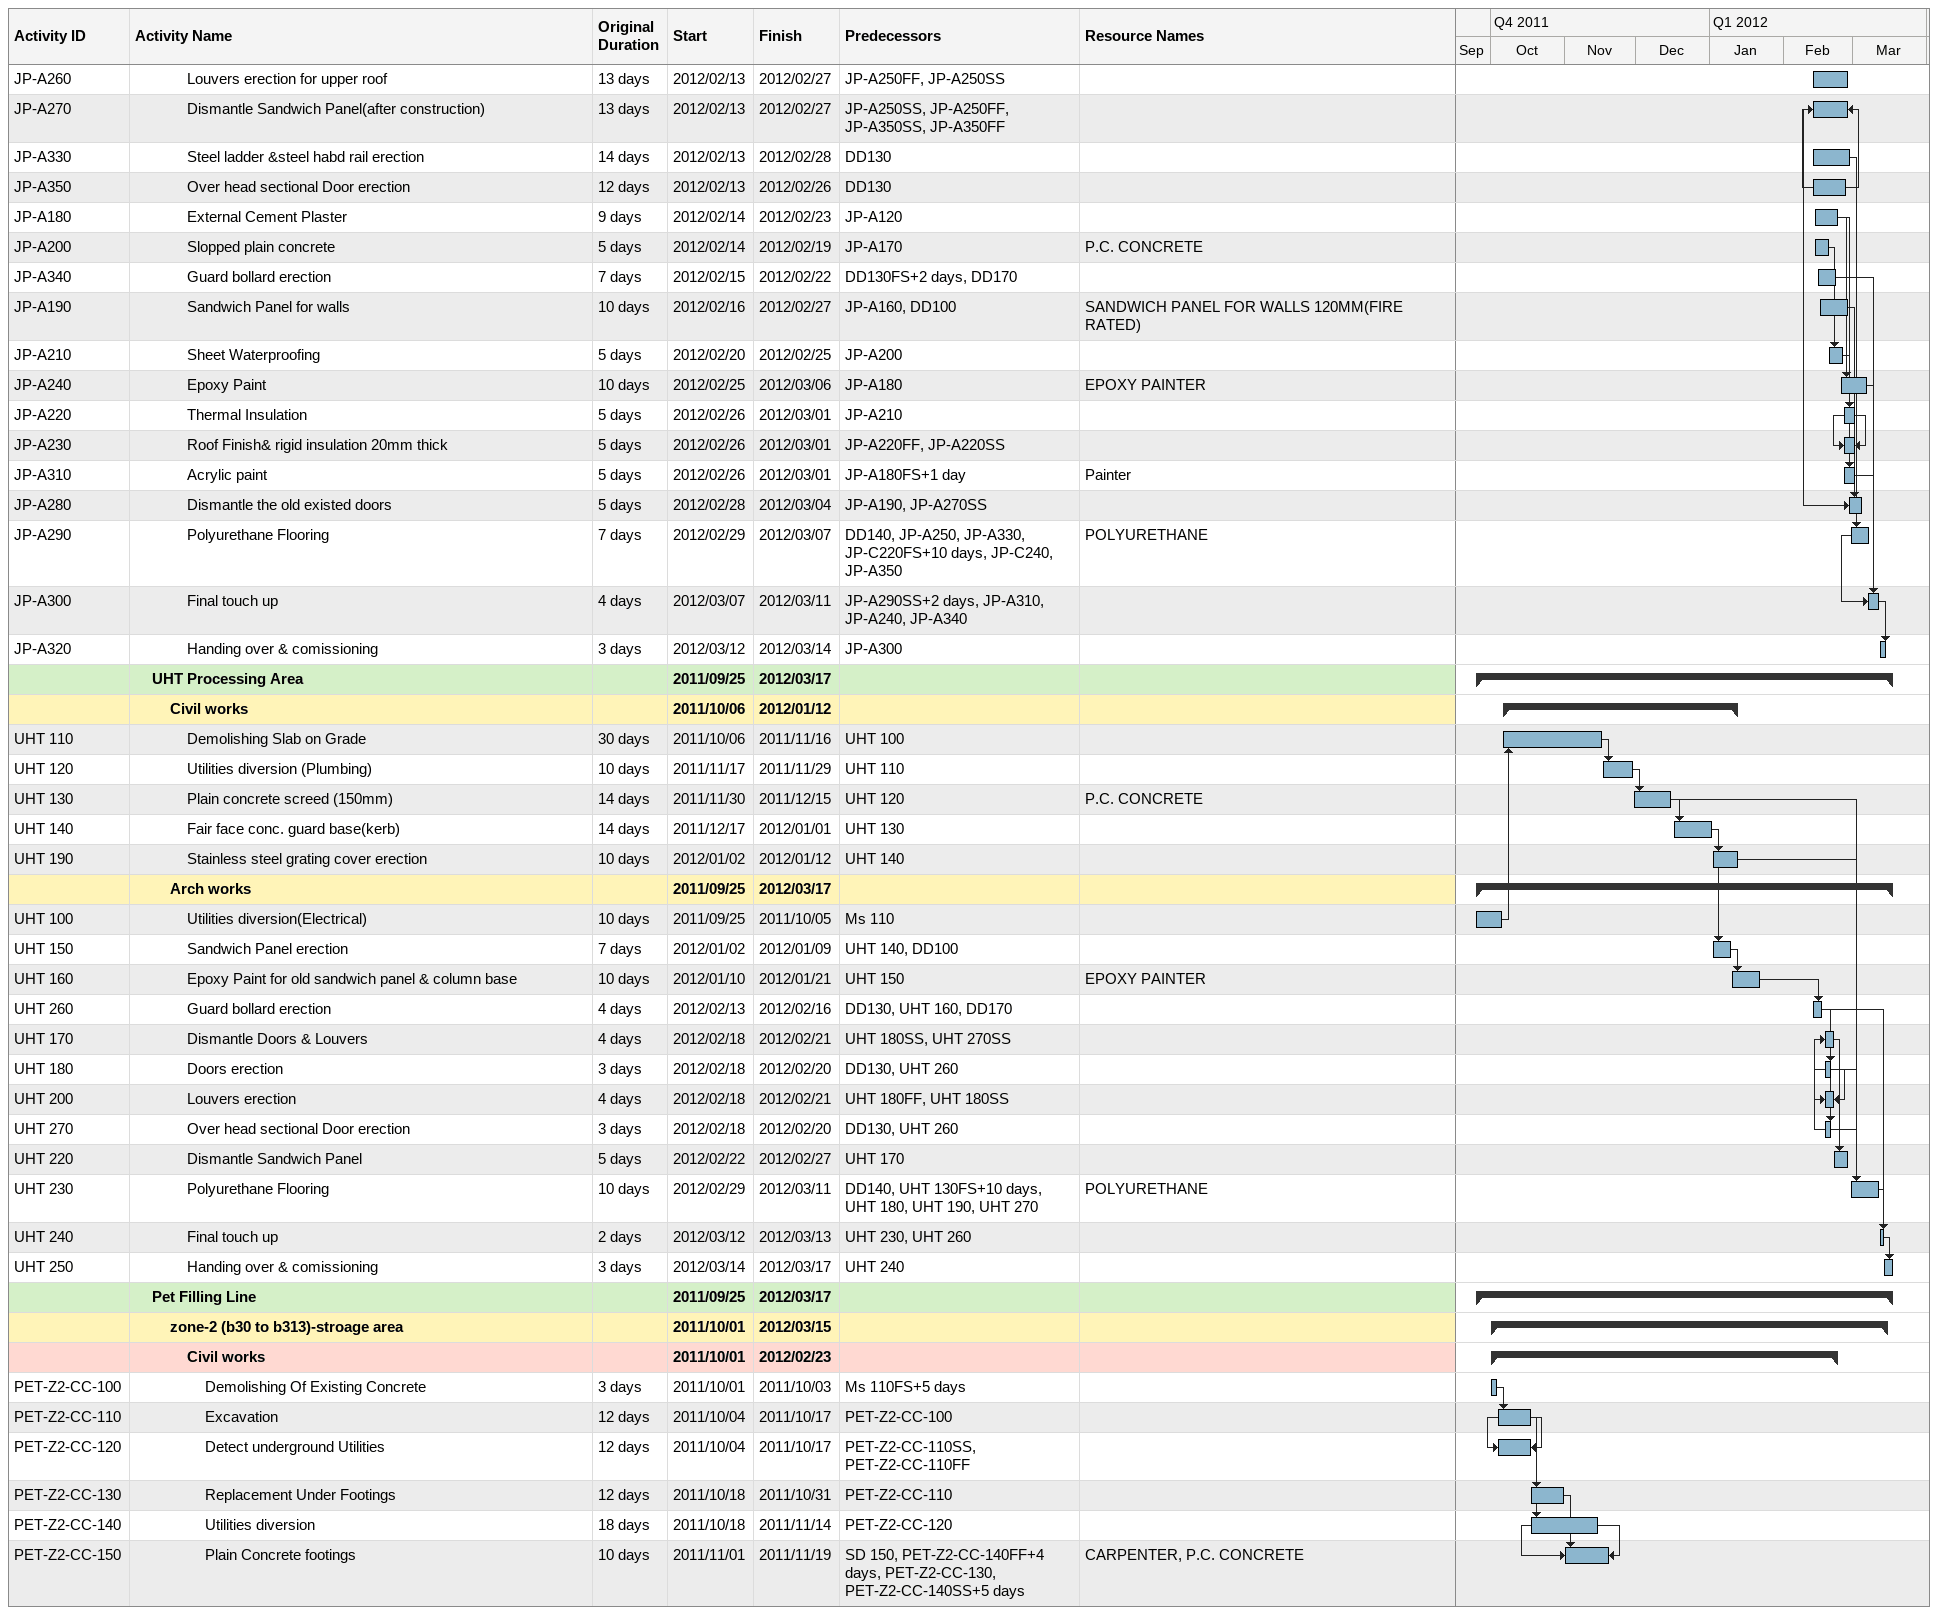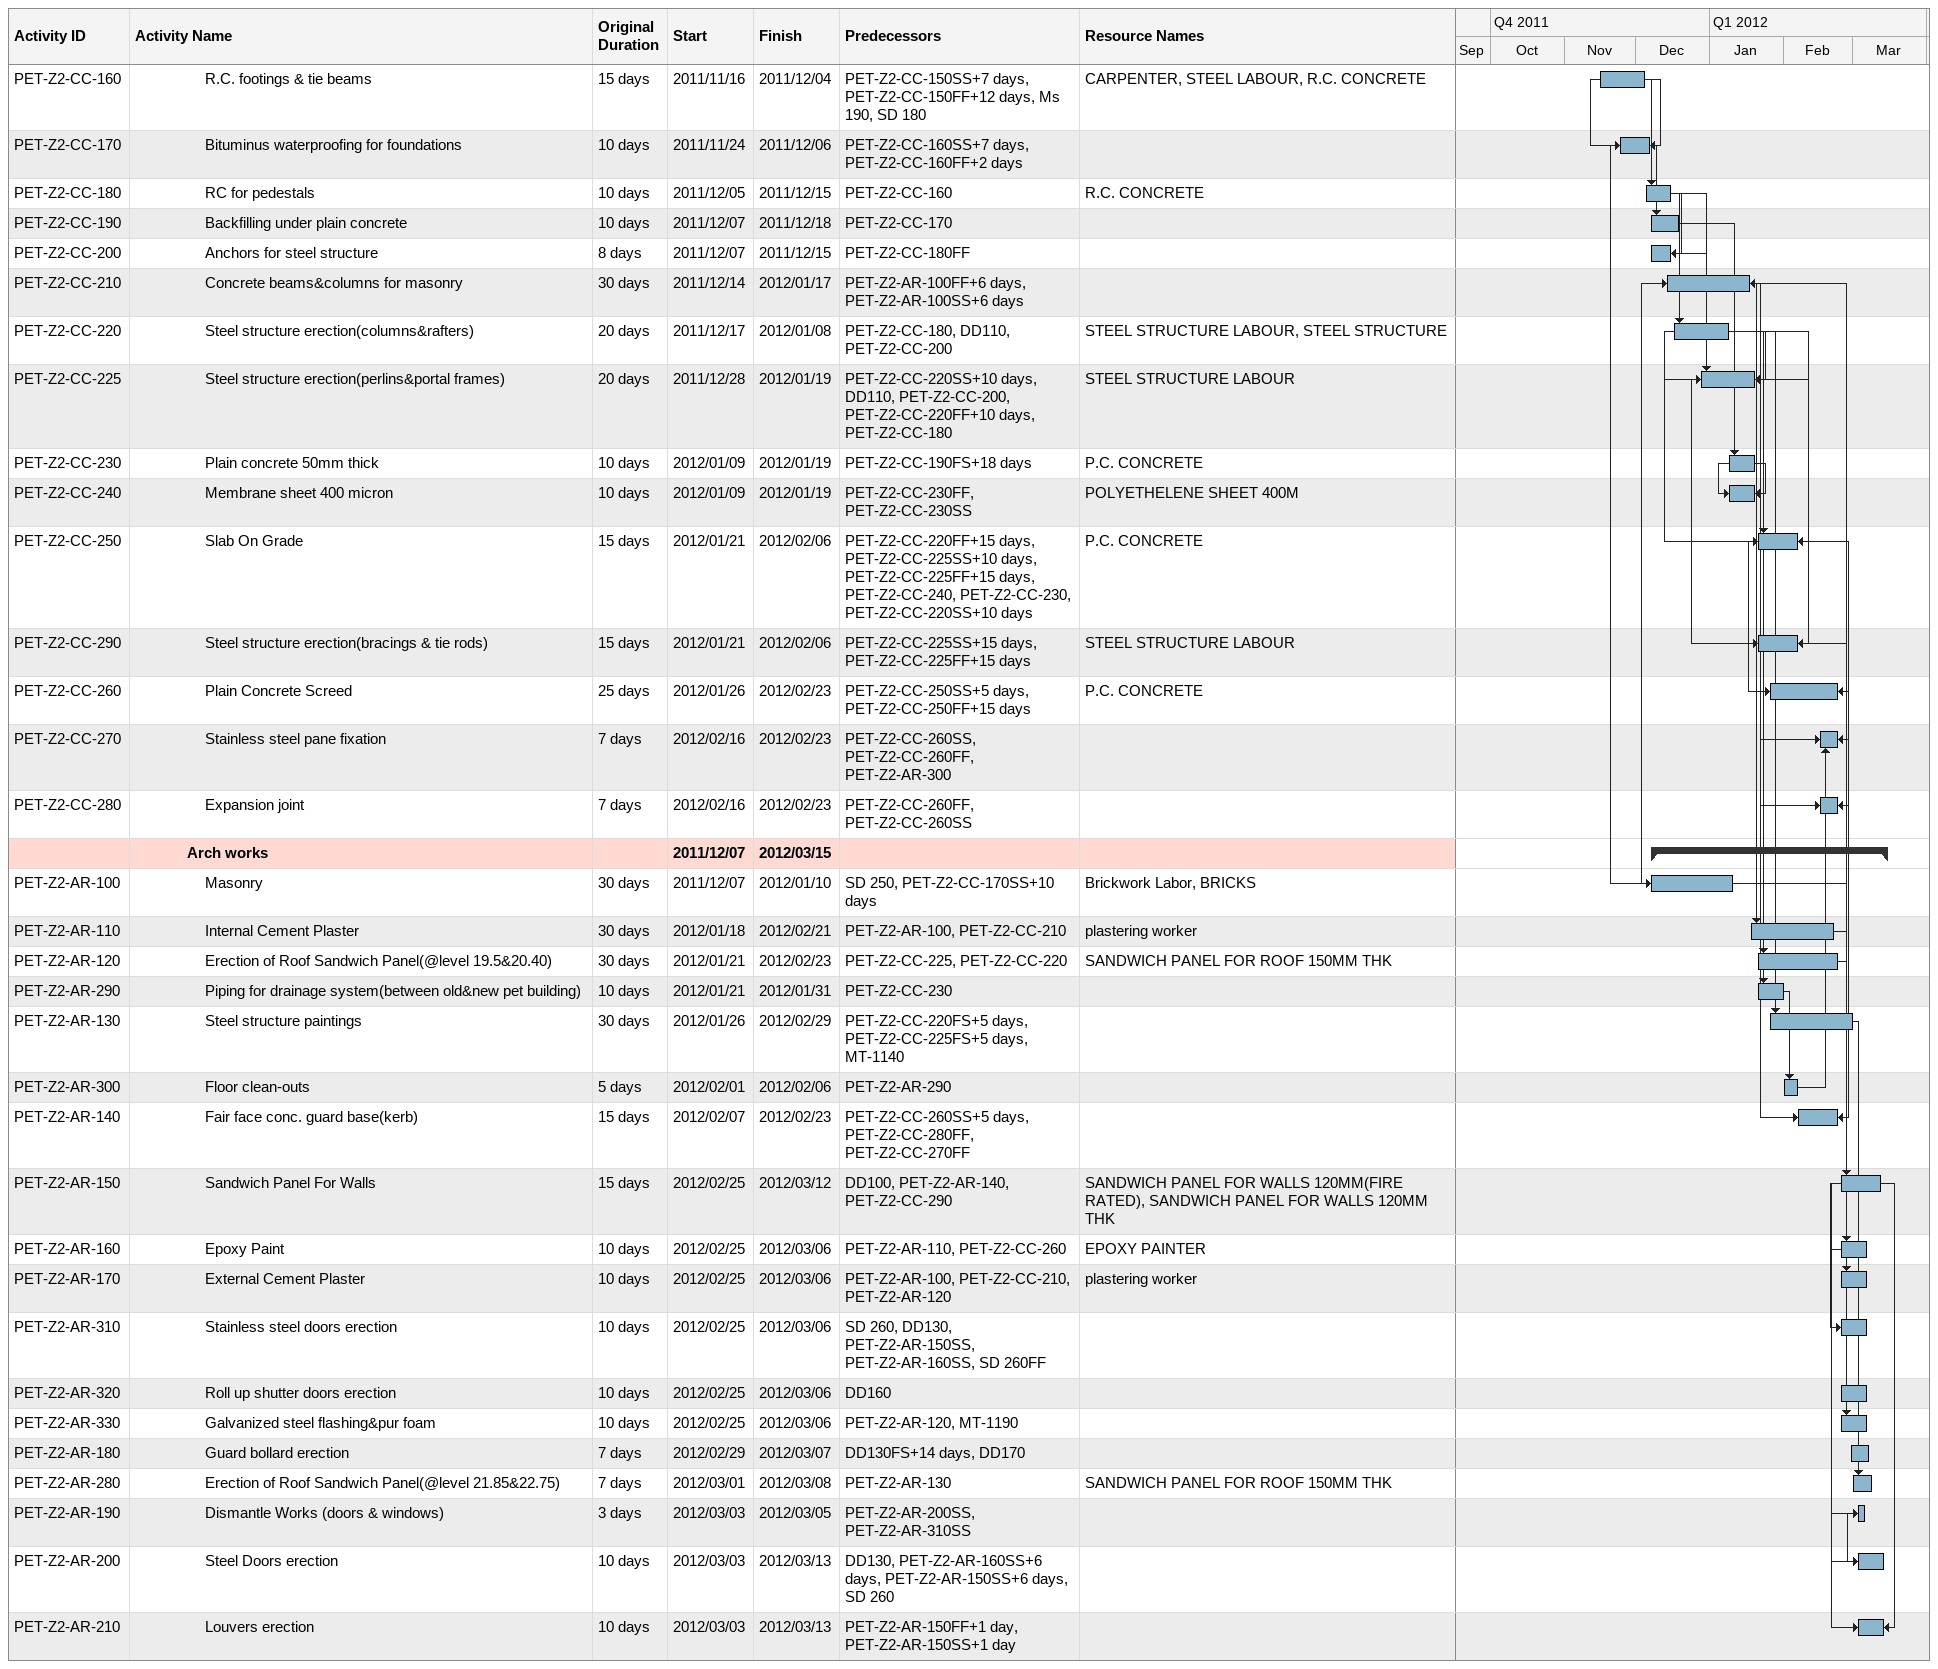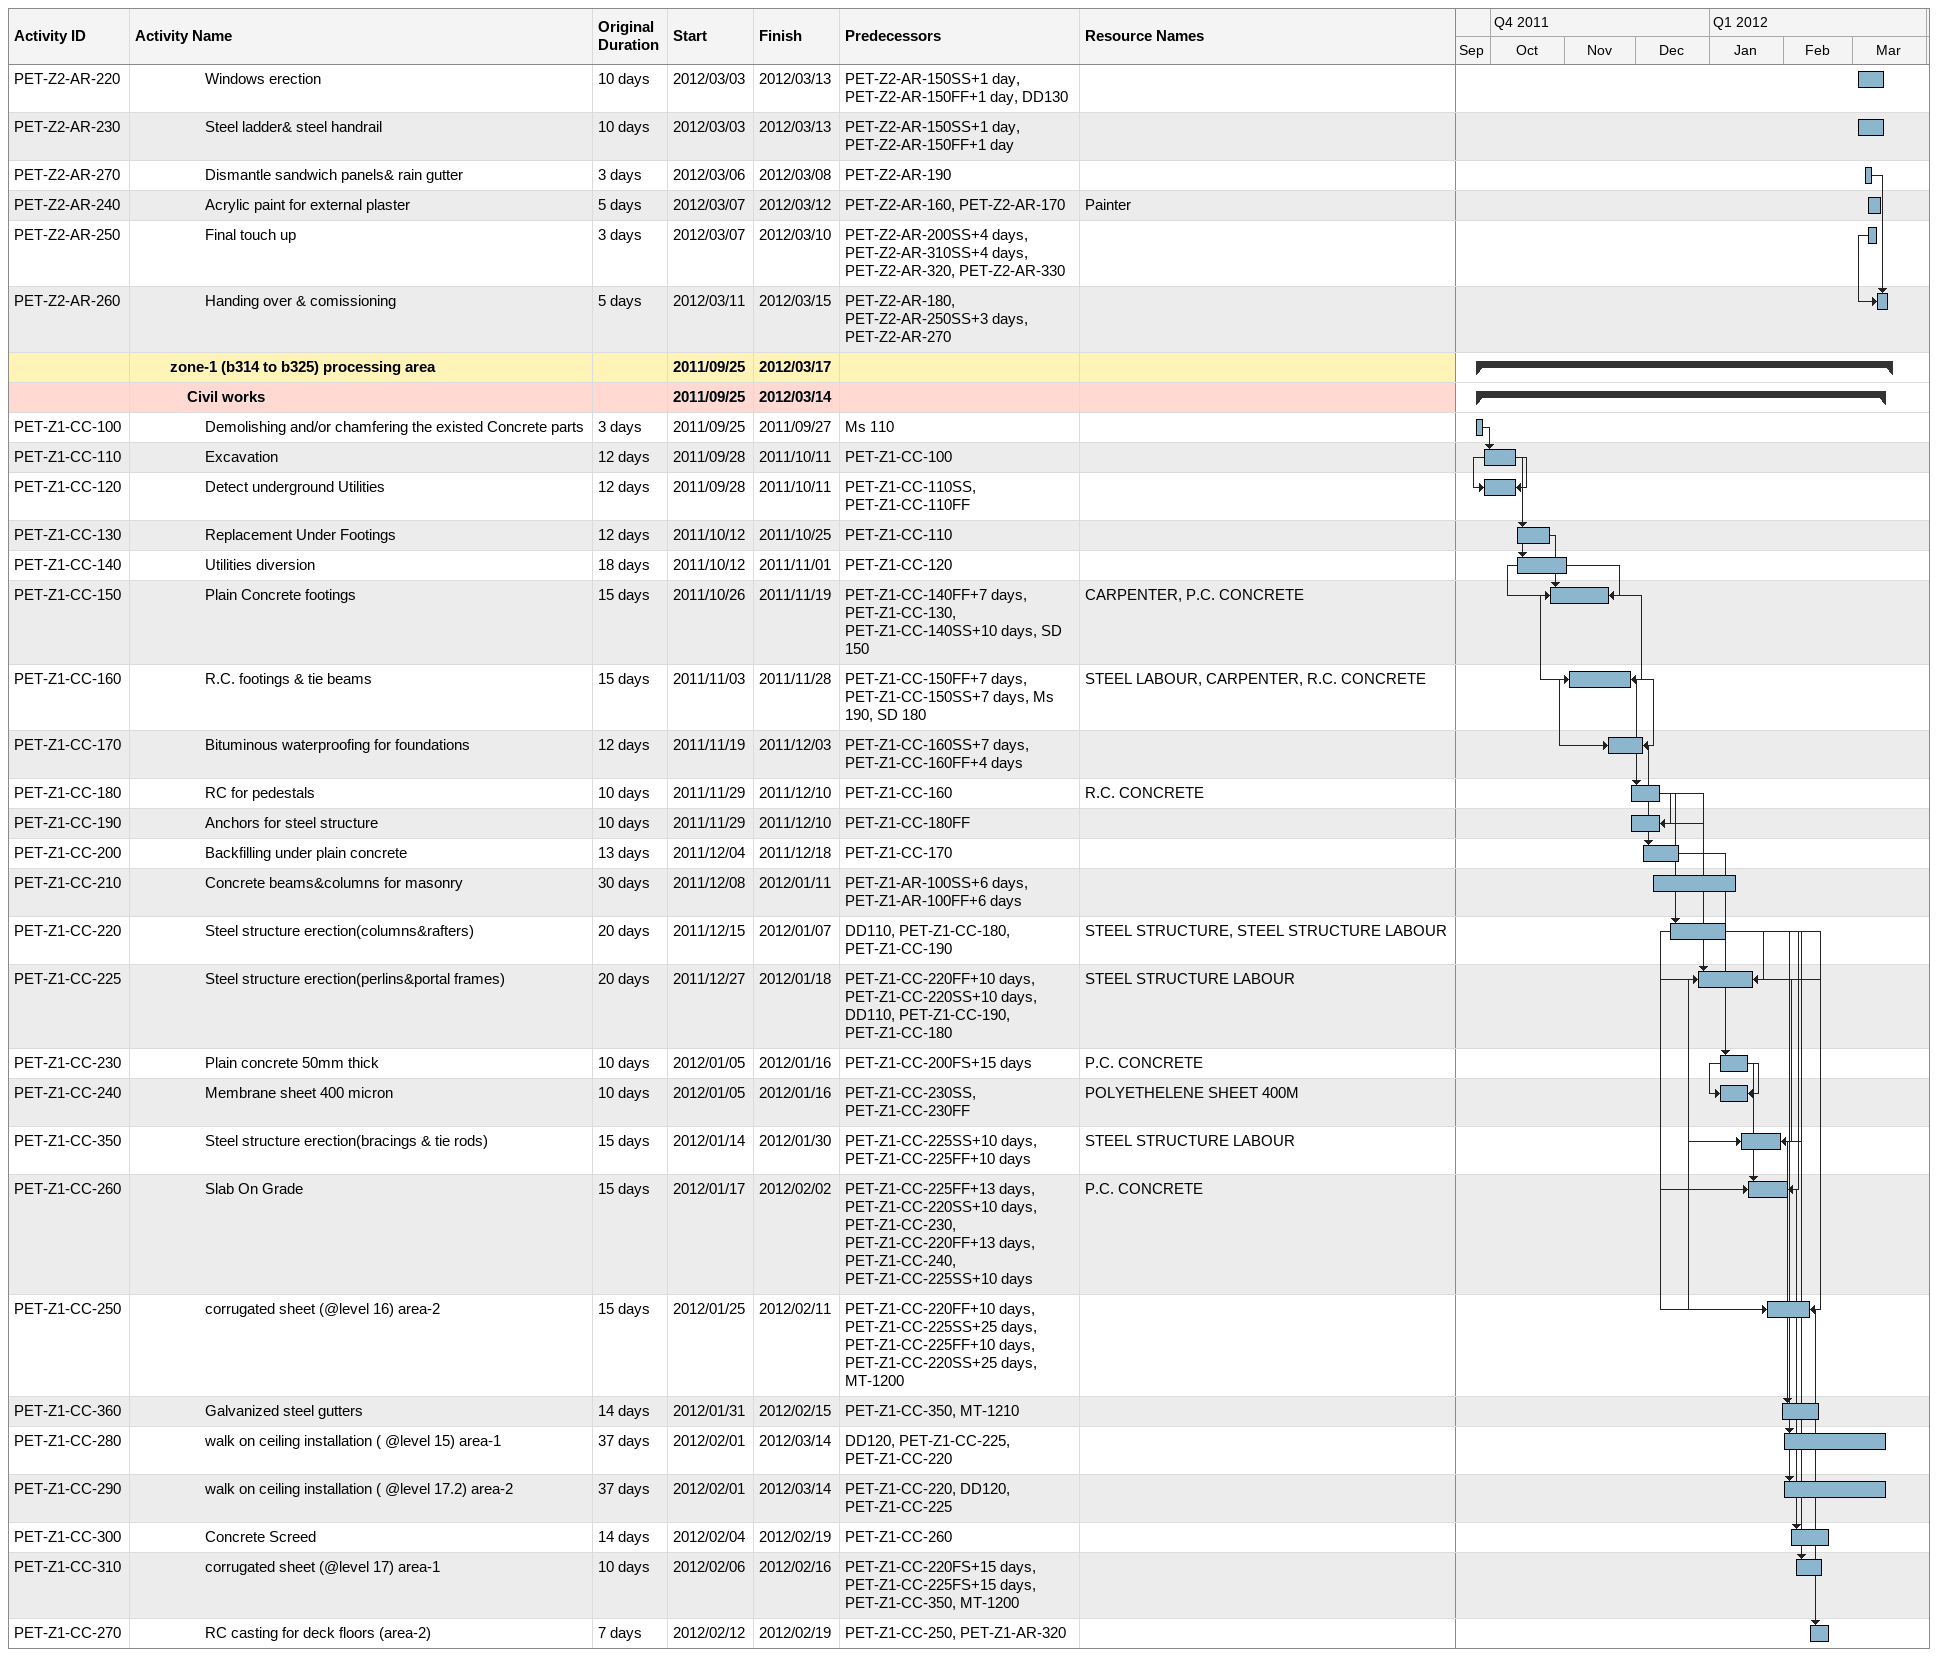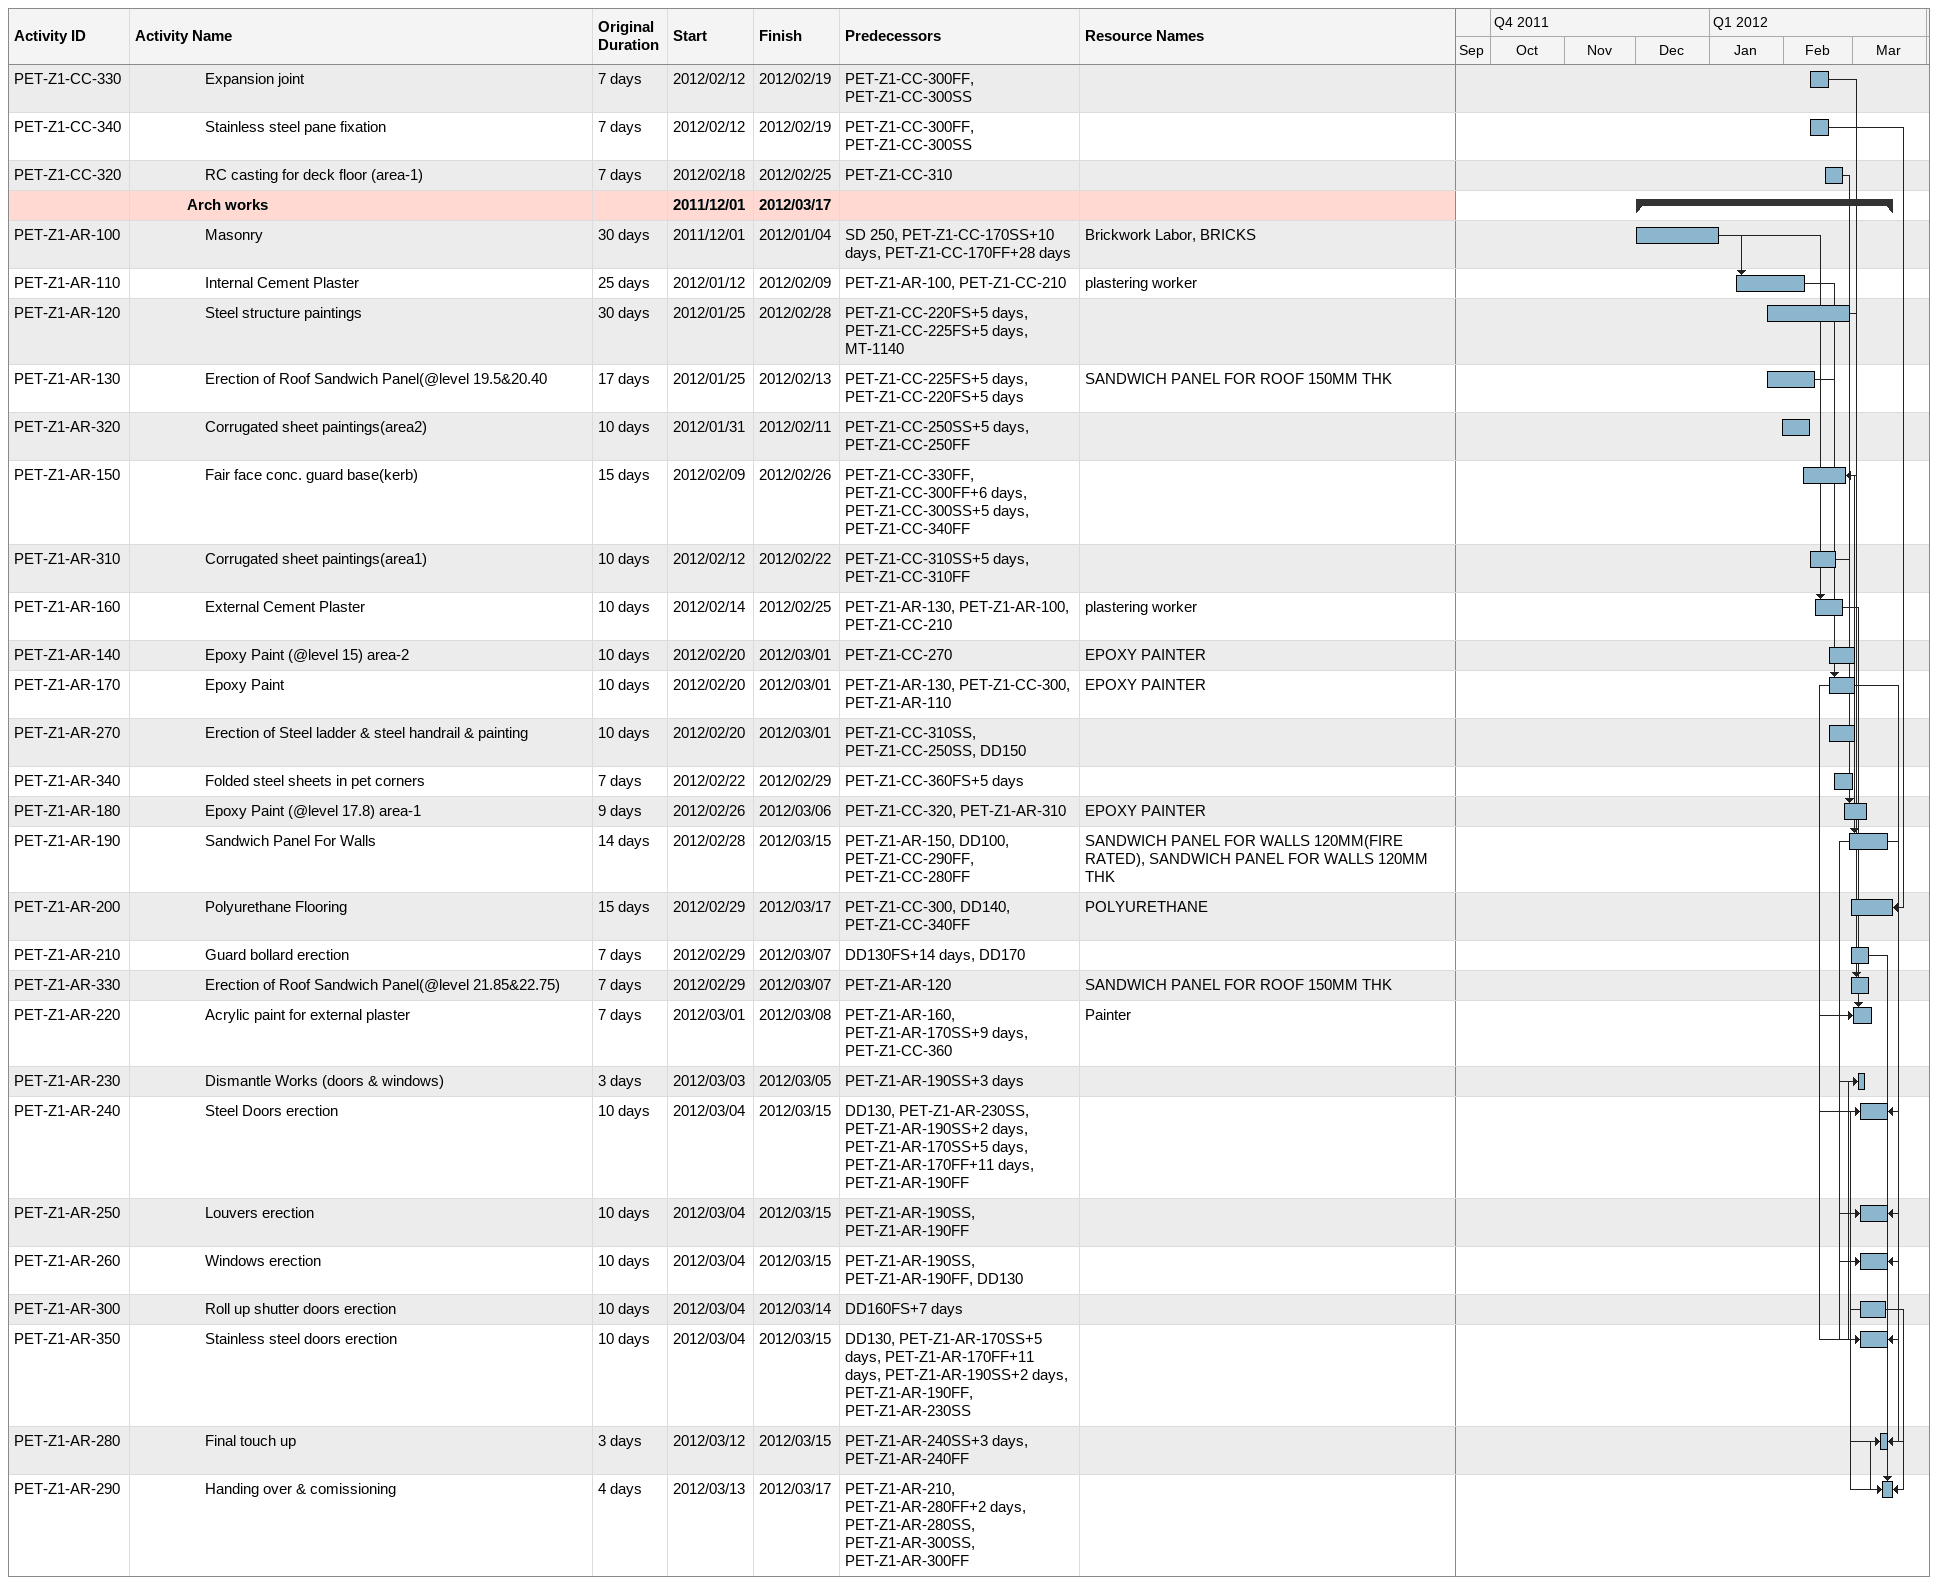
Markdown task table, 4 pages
| ID | Level | Task | Original duration | Start | Finish | Predecessors | Resources |
|---|---|---|---|---|---|---|---|
| JP-A260 | 4 | Louvers erection for upper roof | 13d | 2012-02-13 | 2012-02-27 | JP-A250FF, JP-A250SS |  |
| JP-A270 | 4 | Dismantle Sandwich Panel(after construction) | 13d | 2012-02-13 | 2012-02-27 | JP-A250SS, JP-A250FF, JP-A350SS, JP-A350FF |  |
| JP-A330 | 4 | Steel ladder &steel habd rail erection | 14d | 2012-02-13 | 2012-02-28 | DD130 |  |
| JP-A350 | 4 | Over head sectional Door erection | 12d | 2012-02-13 | 2012-02-26 | DD130 |  |
| JP-A180 | 4 | External Cement Plaster | 9d | 2012-02-14 | 2012-02-23 | JP-A120 |  |
| JP-A200 | 4 | Slopped plain concrete | 5d | 2012-02-14 | 2012-02-19 | JP-A170 | P.C. CONCRETE |
| JP-A340 | 4 | Guard bollard erection | 7d | 2012-02-15 | 2012-02-22 | DD130FS+2d, DD170 |  |
| JP-A190 | 4 | Sandwich Panel for walls | 10d | 2012-02-16 | 2012-02-27 | JP-A160, DD100 | SANDWICH PANEL FOR WALLS 120MM(FIRE RATED) |
| JP-A210 | 4 | Sheet Waterproofing | 5d | 2012-02-20 | 2012-02-25 | JP-A200 |  |
| JP-A240 | 4 | Epoxy Paint | 10d | 2012-02-25 | 2012-03-06 | JP-A180 | EPOXY PAINTER |
| JP-A220 | 4 | Thermal Insulation | 5d | 2012-02-26 | 2012-03-01 | JP-A210 |  |
| JP-A230 | 4 | Roof Finish& rigid insulation 20mm thick | 5d | 2012-02-26 | 2012-03-01 | JP-A220FF, JP-A220SS |  |
| JP-A310 | 4 | Acrylic paint | 5d | 2012-02-26 | 2012-03-01 | JP-A180FS+1d | Painter |
| JP-A280 | 4 | Dismantle the old existed doors | 5d | 2012-02-28 | 2012-03-04 | JP-A190, JP-A270SS |  |
| JP-A290 | 4 | Polyurethane Flooring | 7d | 2012-02-29 | 2012-03-07 | DD140, JP-A250, JP-A330, JP-C220FS+10d, JP-C240, JP-A350 | POLYURETHANE |
| JP-A300 | 4 | Final touch up | 4d | 2012-03-07 | 2012-03-11 | JP-A290SS+2d, JP-A310, JP-A240, JP-A340 |  |
| JP-A320 | 4 | Handing over & comissioning | 3d | 2012-03-12 | 2012-03-14 | JP-A300 |  |
|  | 2 | **UHT Processing Area** |  | 2011-09-25 | 2012-03-17 |  |  |
|  | 3 | **Civil works** |  | 2011-10-06 | 2012-01-12 |  |  |
| UHT 110 | 4 | Demolishing Slab on Grade | 30d | 2011-10-06 | 2011-11-16 | UHT 100 |  |
| UHT 120 | 4 | Utilities diversion (Plumbing) | 10d | 2011-11-17 | 2011-11-29 | UHT 110 |  |
| UHT 130 | 4 | Plain concrete screed (150mm) | 14d | 2011-11-30 | 2011-12-15 | UHT 120 | P.C. CONCRETE |
| UHT 140 | 4 | Fair face conc. guard base(kerb) | 14d | 2011-12-17 | 2012-01-01 | UHT 130 |  |
| UHT 190 | 4 | Stainless steel grating cover erection | 10d | 2012-01-02 | 2012-01-12 | UHT 140 |  |
|  | 3 | **Arch works** |  | 2011-09-25 | 2012-03-17 |  |  |
| UHT 100 | 4 | Utilities diversion(Electrical) | 10d | 2011-09-25 | 2011-10-05 | Ms 110 |  |
| UHT 150 | 4 | Sandwich Panel erection | 7d | 2012-01-02 | 2012-01-09 | UHT 140, DD100 |  |
| UHT 160 | 4 | Epoxy Paint for old sandwich panel & column base | 10d | 2012-01-10 | 2012-01-21 | UHT 150 | EPOXY PAINTER |
| UHT 260 | 4 | Guard bollard erection | 4d | 2012-02-13 | 2012-02-16 | DD130, UHT 160, DD170 |  |
| UHT 170 | 4 | Dismantle Doors & Louvers | 4d | 2012-02-18 | 2012-02-21 | UHT 180SS, UHT 270SS |  |
| UHT 180 | 4 | Doors erection | 3d | 2012-02-18 | 2012-02-20 | DD130, UHT 260 |  |
| UHT 200 | 4 | Louvers erection | 4d | 2012-02-18 | 2012-02-21 | UHT 180FF, UHT 180SS |  |
| UHT 270 | 4 | Over head sectional Door erection | 3d | 2012-02-18 | 2012-02-20 | DD130, UHT 260 |  |
| UHT 220 | 4 | Dismantle Sandwich Panel | 5d | 2012-02-22 | 2012-02-27 | UHT 170 |  |
| UHT 230 | 4 | Polyurethane Flooring | 10d | 2012-02-29 | 2012-03-11 | DD140, UHT 130FS+10d, UHT 180, UHT 190, UHT 270 | POLYURETHANE |
| UHT 240 | 4 | Final touch up | 2d | 2012-03-12 | 2012-03-13 | UHT 230, UHT 260 |  |
| UHT 250 | 4 | Handing over & comissioning | 3d | 2012-03-14 | 2012-03-17 | UHT 240 |  |
|  | 2 | **Pet Filling Line** |  | 2011-09-25 | 2012-03-17 |  |  |
|  | 3 | **zone-2 (b30 to b313)-stroage area** |  | 2011-10-01 | 2012-03-15 |  |  |
|  | 4 | **Civil works** |  | 2011-10-01 | 2012-02-23 |  |  |
| PET-Z2-CC-100 | 5 | Demolishing Of Existing Concrete | 3d | 2011-10-01 | 2011-10-03 | Ms 110FS+5d |  |
| PET-Z2-CC-110 | 5 | Excavation | 12d | 2011-10-04 | 2011-10-17 | PET-Z2-CC-100 |  |
| PET-Z2-CC-120 | 5 | Detect underground Utilities | 12d | 2011-10-04 | 2011-10-17 | PET-Z2-CC-110SS, PET-Z2-CC-110FF |  |
| PET-Z2-CC-130 | 5 | Replacement Under Footings | 12d | 2011-10-18 | 2011-10-31 | PET-Z2-CC-110 |  |
| PET-Z2-CC-140 | 5 | Utilities diversion | 18d | 2011-10-18 | 2011-11-14 | PET-Z2-CC-120 |  |
| PET-Z2-CC-150 | 5 | Plain Concrete footings | 10d | 2011-11-01 | 2011-11-19 | SD 150, PET-Z2-CC-140FF+4d, PET-Z2-CC-130, PET-Z2-CC-140SS+5d | CARPENTER, P.C. CONCRETE |
| PET-Z2-CC-160 | 5 | R.C. footings & tie beams | 15d | 2011-11-16 | 2011-12-04 | PET-Z2-CC-150SS+7d, PET-Z2-CC-150FF+12d, Ms 190, SD 180 | CARPENTER, STEEL LABOUR, R.C. CONCRETE |
| PET-Z2-CC-170 | 5 | Bituminus waterproofing for foundations | 10d | 2011-11-24 | 2011-12-06 | PET-Z2-CC-160SS+7d, PET-Z2-CC-160FF+2d |  |
| PET-Z2-CC-180 | 5 | RC for pedestals | 10d | 2011-12-05 | 2011-12-15 | PET-Z2-CC-160 | R.C. CONCRETE |
| PET-Z2-CC-190 | 5 | Backfilling under plain concrete | 10d | 2011-12-07 | 2011-12-18 | PET-Z2-CC-170 |  |
| PET-Z2-CC-200 | 5 | Anchors for steel structure | 8d | 2011-12-07 | 2011-12-15 | PET-Z2-CC-180FF |  |
| PET-Z2-CC-210 | 5 | Concrete beams&columns for masonry | 30d | 2011-12-14 | 2012-01-17 | PET-Z2-AR-100FF+6d, PET-Z2-AR-100SS+6d |  |
| PET-Z2-CC-220 | 5 | Steel structure erection(columns&rafters) | 20d | 2011-12-17 | 2012-01-08 | PET-Z2-CC-180, DD110, PET-Z2-CC-200 | STEEL STRUCTURE LABOUR, STEEL STRUCTURE |
| PET-Z2-CC-225 | 5 | Steel structure erection(perlins&portal frames) | 20d | 2011-12-28 | 2012-01-19 | PET-Z2-CC-220SS+10d, DD110, PET-Z2-CC-200, PET-Z2-CC-220FF+10d, PET-Z2-CC-180 | STEEL STRUCTURE LABOUR |
| PET-Z2-CC-230 | 5 | Plain concrete 50mm thick | 10d | 2012-01-09 | 2012-01-19 | PET-Z2-CC-190FS+18d | P.C. CONCRETE |
| PET-Z2-CC-240 | 5 | Membrane sheet 400 micron | 10d | 2012-01-09 | 2012-01-19 | PET-Z2-CC-230FF, PET-Z2-CC-230SS | POLYETHELENE SHEET 400M |
| PET-Z2-CC-250 | 5 | Slab On Grade | 15d | 2012-01-21 | 2012-02-06 | PET-Z2-CC-220FF+15d, PET-Z2-CC-225SS+10d, PET-Z2-CC-225FF+15d, PET-Z2-CC-240, PET-Z2-CC-230, PET-Z2-CC-220SS+10d | P.C. CONCRETE |
| PET-Z2-CC-290 | 5 | Steel structure erection(bracings & tie rods) | 15d | 2012-01-21 | 2012-02-06 | PET-Z2-CC-225SS+15d, PET-Z2-CC-225FF+15d | STEEL STRUCTURE LABOUR |
| PET-Z2-CC-260 | 5 | Plain Concrete Screed | 25d | 2012-01-26 | 2012-02-23 | PET-Z2-CC-250SS+5d, PET-Z2-CC-250FF+15d | P.C. CONCRETE |
| PET-Z2-CC-270 | 5 | Stainless steel pane fixation | 7d | 2012-02-16 | 2012-02-23 | PET-Z2-CC-260SS, PET-Z2-CC-260FF, PET-Z2-AR-300 |  |
| PET-Z2-CC-280 | 5 | Expansion joint | 7d | 2012-02-16 | 2012-02-23 | PET-Z2-CC-260FF, PET-Z2-CC-260SS |  |
|  | 4 | **Arch works** |  | 2011-12-07 | 2012-03-15 |  |  |
| PET-Z2-AR-100 | 5 | Masonry | 30d | 2011-12-07 | 2012-01-10 | SD 250, PET-Z2-CC-170SS+10d | Brickwork Labor, BRICKS |
| PET-Z2-AR-110 | 5 | Internal Cement Plaster | 30d | 2012-01-18 | 2012-02-21 | PET-Z2-AR-100, PET-Z2-CC-210 | plastering worker |
| PET-Z2-AR-120 | 5 | Erection of Roof Sandwich Panel(@level 19.5&20.40) | 30d | 2012-01-21 | 2012-02-23 | PET-Z2-CC-225, PET-Z2-CC-220 | SANDWICH PANEL FOR ROOF 150MM THK |
| PET-Z2-AR-290 | 5 | Piping for drainage system(between old&new pet building) | 10d | 2012-01-21 | 2012-01-31 | PET-Z2-CC-230 |  |
| PET-Z2-AR-130 | 5 | Steel structure paintings | 30d | 2012-01-26 | 2012-02-29 | PET-Z2-CC-220FS+5d, PET-Z2-CC-225FS+5d, MT-1140 |  |
| PET-Z2-AR-300 | 5 | Floor clean-outs | 5d | 2012-02-01 | 2012-02-06 | PET-Z2-AR-290 |  |
| PET-Z2-AR-140 | 5 | Fair face conc. guard base(kerb) | 15d | 2012-02-07 | 2012-02-23 | PET-Z2-CC-260SS+5d, PET-Z2-CC-280FF, PET-Z2-CC-270FF |  |
| PET-Z2-AR-150 | 5 | Sandwich Panel For Walls | 15d | 2012-02-25 | 2012-03-12 | DD100, PET-Z2-AR-140, PET-Z2-CC-290 | SANDWICH PANEL FOR WALLS 120MM(FIRE RATED), SANDWICH PANEL FOR WALLS 120MM THK |
| PET-Z2-AR-160 | 5 | Epoxy Paint | 10d | 2012-02-25 | 2012-03-06 | PET-Z2-AR-110, PET-Z2-CC-260 | EPOXY PAINTER |
| PET-Z2-AR-170 | 5 | External Cement Plaster | 10d | 2012-02-25 | 2012-03-06 | PET-Z2-AR-100, PET-Z2-CC-210, PET-Z2-AR-120 | plastering worker |
| PET-Z2-AR-310 | 5 | Stainless steel doors erection | 10d | 2012-02-25 | 2012-03-06 | SD 260, DD130, PET-Z2-AR-150SS, PET-Z2-AR-160SS, SD 260FF |  |
| PET-Z2-AR-320 | 5 | Roll up shutter doors erection | 10d | 2012-02-25 | 2012-03-06 | DD160 |  |
| PET-Z2-AR-330 | 5 | Galvanized steel flashing&pur foam | 10d | 2012-02-25 | 2012-03-06 | PET-Z2-AR-120, MT-1190 |  |
| PET-Z2-AR-180 | 5 | Guard bollard erection | 7d | 2012-02-29 | 2012-03-07 | DD130FS+14d, DD170 |  |
| PET-Z2-AR-280 | 5 | Erection of Roof Sandwich Panel(@level 21.85&22.75) | 7d | 2012-03-01 | 2012-03-08 | PET-Z2-AR-130 | SANDWICH PANEL FOR ROOF 150MM THK |
| PET-Z2-AR-190 | 5 | Dismantle Works (doors & windows) | 3d | 2012-03-03 | 2012-03-05 | PET-Z2-AR-200SS, PET-Z2-AR-310SS |  |
| PET-Z2-AR-200 | 5 | Steel Doors erection | 10d | 2012-03-03 | 2012-03-13 | DD130, PET-Z2-AR-160SS+6d, PET-Z2-AR-150SS+6d, SD 260 |  |
| PET-Z2-AR-210 | 5 | Louvers erection | 10d | 2012-03-03 | 2012-03-13 | PET-Z2-AR-150FF+1d, PET-Z2-AR-150SS+1d |  |
| PET-Z2-AR-220 | 5 | Windows erection | 10d | 2012-03-03 | 2012-03-13 | PET-Z2-AR-150SS+1d, PET-Z2-AR-150FF+1d, DD130 |  |
| PET-Z2-AR-230 | 5 | Steel ladder& steel handrail | 10d | 2012-03-03 | 2012-03-13 | PET-Z2-AR-150SS+1d, PET-Z2-AR-150FF+1d |  |
| PET-Z2-AR-270 | 5 | Dismantle sandwich panels& rain gutter | 3d | 2012-03-06 | 2012-03-08 | PET-Z2-AR-190 |  |
| PET-Z2-AR-240 | 5 | Acrylic paint for external plaster | 5d | 2012-03-07 | 2012-03-12 | PET-Z2-AR-160, PET-Z2-AR-170 | Painter |
| PET-Z2-AR-250 | 5 | Final touch up | 3d | 2012-03-07 | 2012-03-10 | PET-Z2-AR-200SS+4d, PET-Z2-AR-310SS+4d, PET-Z2-AR-320, PET-Z2-AR-330 |  |
| PET-Z2-AR-260 | 5 | Handing over & comissioning | 5d | 2012-03-11 | 2012-03-15 | PET-Z2-AR-180, PET-Z2-AR-250SS+3d, PET-Z2-AR-270 |  |
|  | 3 | **zone-1 (b314 to b325) processing area** |  | 2011-09-25 | 2012-03-17 |  |  |
|  | 4 | **Civil works** |  | 2011-09-25 | 2012-03-14 |  |  |
| PET-Z1-CC-100 | 5 | Demolishing and/or chamfering the existed Concrete parts | 3d | 2011-09-25 | 2011-09-27 | Ms 110 |  |
| PET-Z1-CC-110 | 5 | Excavation | 12d | 2011-09-28 | 2011-10-11 | PET-Z1-CC-100 |  |
| PET-Z1-CC-120 | 5 | Detect underground Utilities | 12d | 2011-09-28 | 2011-10-11 | PET-Z1-CC-110SS, PET-Z1-CC-110FF |  |
| PET-Z1-CC-130 | 5 | Replacement Under Footings | 12d | 2011-10-12 | 2011-10-25 | PET-Z1-CC-110 |  |
| PET-Z1-CC-140 | 5 | Utilities diversion | 18d | 2011-10-12 | 2011-11-01 | PET-Z1-CC-120 |  |
| PET-Z1-CC-150 | 5 | Plain Concrete footings | 15d | 2011-10-26 | 2011-11-19 | PET-Z1-CC-140FF+7d, PET-Z1-CC-130, PET-Z1-CC-140SS+10d, SD 150 | CARPENTER, P.C. CONCRETE |
| PET-Z1-CC-160 | 5 | R.C. footings & tie beams | 15d | 2011-11-03 | 2011-11-28 | PET-Z1-CC-150FF+7d, PET-Z1-CC-150SS+7d, Ms 190, SD 180 | STEEL LABOUR, CARPENTER, R.C. CONCRETE |
| PET-Z1-CC-170 | 5 | Bituminous waterproofing for foundations | 12d | 2011-11-19 | 2011-12-03 | PET-Z1-CC-160SS+7d, PET-Z1-CC-160FF+4d |  |
| PET-Z1-CC-180 | 5 | RC for pedestals | 10d | 2011-11-29 | 2011-12-10 | PET-Z1-CC-160 | R.C. CONCRETE |
| PET-Z1-CC-190 | 5 | Anchors for steel structure | 10d | 2011-11-29 | 2011-12-10 | PET-Z1-CC-180FF |  |
| PET-Z1-CC-200 | 5 | Backfilling under plain concrete | 13d | 2011-12-04 | 2011-12-18 | PET-Z1-CC-170 |  |
| PET-Z1-CC-210 | 5 | Concrete beams&columns for masonry | 30d | 2011-12-08 | 2012-01-11 | PET-Z1-AR-100SS+6d, PET-Z1-AR-100FF+6d |  |
| PET-Z1-CC-220 | 5 | Steel structure erection(columns&rafters) | 20d | 2011-12-15 | 2012-01-07 | DD110, PET-Z1-CC-180, PET-Z1-CC-190 | STEEL STRUCTURE, STEEL STRUCTURE LABOUR |
| PET-Z1-CC-225 | 5 | Steel structure erection(perlins&portal frames) | 20d | 2011-12-27 | 2012-01-18 | PET-Z1-CC-220FF+10d, PET-Z1-CC-220SS+10d, DD110, PET-Z1-CC-190, PET-Z1-CC-180 | STEEL STRUCTURE LABOUR |
| PET-Z1-CC-230 | 5 | Plain concrete 50mm thick | 10d | 2012-01-05 | 2012-01-16 | PET-Z1-CC-200FS+15d | P.C. CONCRETE |
| PET-Z1-CC-240 | 5 | Membrane sheet 400 micron | 10d | 2012-01-05 | 2012-01-16 | PET-Z1-CC-230SS, PET-Z1-CC-230FF | POLYETHELENE SHEET 400M |
| PET-Z1-CC-350 | 5 | Steel structure erection(bracings & tie rods) | 15d | 2012-01-14 | 2012-01-30 | PET-Z1-CC-225SS+10d, PET-Z1-CC-225FF+10d | STEEL STRUCTURE LABOUR |
| PET-Z1-CC-260 | 5 | Slab On Grade | 15d | 2012-01-17 | 2012-02-02 | PET-Z1-CC-225FF+13d, PET-Z1-CC-220SS+10d, PET-Z1-CC-230, PET-Z1-CC-220FF+13d, PET-Z1-CC-240, PET-Z1-CC-225SS+10d | P.C. CONCRETE |
| PET-Z1-CC-250 | 5 | corrugated sheet (@level 16) area-2 | 15d | 2012-01-25 | 2012-02-11 | PET-Z1-CC-220FF+10d, PET-Z1-CC-225SS+25d, PET-Z1-CC-225FF+10d, PET-Z1-CC-220SS+25d, MT-1200 |  |
| PET-Z1-CC-360 | 5 | Galvanized steel gutters | 14d | 2012-01-31 | 2012-02-15 | PET-Z1-CC-350, MT-1210 |  |
| PET-Z1-CC-280 | 5 | walk on ceiling installation ( @level 15) area-1 | 37d | 2012-02-01 | 2012-03-14 | DD120, PET-Z1-CC-225, PET-Z1-CC-220 |  |
| PET-Z1-CC-290 | 5 | walk on ceiling installation ( @level 17.2) area-2 | 37d | 2012-02-01 | 2012-03-14 | PET-Z1-CC-220, DD120, PET-Z1-CC-225 |  |
| PET-Z1-CC-300 | 5 | Concrete Screed | 14d | 2012-02-04 | 2012-02-19 | PET-Z1-CC-260 |  |
| PET-Z1-CC-310 | 5 | corrugated sheet (@level 17) area-1 | 10d | 2012-02-06 | 2012-02-16 | PET-Z1-CC-220FS+15d, PET-Z1-CC-225FS+15d, PET-Z1-CC-350, MT-1200 |  |
| PET-Z1-CC-270 | 5 | RC casting for deck floors (area-2) | 7d | 2012-02-12 | 2012-02-19 | PET-Z1-CC-250, PET-Z1-AR-320 |  |
| PET-Z1-CC-330 | 5 | Expansion joint | 7d | 2012-02-12 | 2012-02-19 | PET-Z1-CC-300FF, PET-Z1-CC-300SS |  |
| PET-Z1-CC-340 | 5 | Stainless steel pane fixation | 7d | 2012-02-12 | 2012-02-19 | PET-Z1-CC-300FF, PET-Z1-CC-300SS |  |
| PET-Z1-CC-320 | 5 | RC casting for deck floor (area-1) | 7d | 2012-02-18 | 2012-02-25 | PET-Z1-CC-310 |  |
|  | 4 | **Arch works** |  | 2011-12-01 | 2012-03-17 |  |  |
| PET-Z1-AR-100 | 5 | Masonry | 30d | 2011-12-01 | 2012-01-04 | SD 250, PET-Z1-CC-170SS+10d, PET-Z1-CC-170FF+28d | Brickwork Labor, BRICKS |
| PET-Z1-AR-110 | 5 | Internal Cement Plaster | 25d | 2012-01-12 | 2012-02-09 | PET-Z1-AR-100, PET-Z1-CC-210 | plastering worker |
| PET-Z1-AR-120 | 5 | Steel structure paintings | 30d | 2012-01-25 | 2012-02-28 | PET-Z1-CC-220FS+5d, PET-Z1-CC-225FS+5d, MT-1140 |  |
| PET-Z1-AR-130 | 5 | Erection of Roof Sandwich Panel(@level 19.5&20.40 | 17d | 2012-01-25 | 2012-02-13 | PET-Z1-CC-225FS+5d, PET-Z1-CC-220FS+5d | SANDWICH PANEL FOR ROOF 150MM THK |
| PET-Z1-AR-320 | 5 | Corrugated sheet paintings(area2) | 10d | 2012-01-31 | 2012-02-11 | PET-Z1-CC-250SS+5d, PET-Z1-CC-250FF |  |
| PET-Z1-AR-150 | 5 | Fair face conc. guard base(kerb) | 15d | 2012-02-09 | 2012-02-26 | PET-Z1-CC-330FF, PET-Z1-CC-300FF+6d, PET-Z1-CC-300SS+5d, PET-Z1-CC-340FF |  |
| PET-Z1-AR-310 | 5 | Corrugated sheet paintings(area1) | 10d | 2012-02-12 | 2012-02-22 | PET-Z1-CC-310SS+5d, PET-Z1-CC-310FF |  |
| PET-Z1-AR-160 | 5 | External Cement Plaster | 10d | 2012-02-14 | 2012-02-25 | PET-Z1-AR-130, PET-Z1-AR-100, PET-Z1-CC-210 | plastering worker |
| PET-Z1-AR-140 | 5 | Epoxy Paint (@level 15) area-2 | 10d | 2012-02-20 | 2012-03-01 | PET-Z1-CC-270 | EPOXY PAINTER |
| PET-Z1-AR-170 | 5 | Epoxy Paint | 10d | 2012-02-20 | 2012-03-01 | PET-Z1-AR-130, PET-Z1-CC-300, PET-Z1-AR-110 | EPOXY PAINTER |
| PET-Z1-AR-270 | 5 | Erection of Steel ladder & steel handrail & painting | 10d | 2012-02-20 | 2012-03-01 | PET-Z1-CC-310SS, PET-Z1-CC-250SS, DD150 |  |
| PET-Z1-AR-340 | 5 | Folded steel sheets in pet corners | 7d | 2012-02-22 | 2012-02-29 | PET-Z1-CC-360FS+5d |  |
| PET-Z1-AR-180 | 5 | Epoxy Paint (@level 17.8) area-1 | 9d | 2012-02-26 | 2012-03-06 | PET-Z1-CC-320, PET-Z1-AR-310 | EPOXY PAINTER |
| PET-Z1-AR-190 | 5 | Sandwich Panel For Walls | 14d | 2012-02-28 | 2012-03-15 | PET-Z1-AR-150, DD100, PET-Z1-CC-290FF, PET-Z1-CC-280FF | SANDWICH PANEL FOR WALLS 120MM(FIRE RATED), SANDWICH PANEL FOR WALLS 120MM THK |
| PET-Z1-AR-200 | 5 | Polyurethane Flooring | 15d | 2012-02-29 | 2012-03-17 | PET-Z1-CC-300, DD140, PET-Z1-CC-340FF | POLYURETHANE |
| PET-Z1-AR-210 | 5 | Guard bollard erection | 7d | 2012-02-29 | 2012-03-07 | DD130FS+14d, DD170 |  |
| PET-Z1-AR-330 | 5 | Erection of Roof Sandwich Panel(@level 21.85&22.75) | 7d | 2012-02-29 | 2012-03-07 | PET-Z1-AR-120 | SANDWICH PANEL FOR ROOF 150MM THK |
| PET-Z1-AR-220 | 5 | Acrylic paint for external plaster | 7d | 2012-03-01 | 2012-03-08 | PET-Z1-AR-160, PET-Z1-AR-170SS+9d, PET-Z1-CC-360 | Painter |
| PET-Z1-AR-230 | 5 | Dismantle Works (doors & windows) | 3d | 2012-03-03 | 2012-03-05 | PET-Z1-AR-190SS+3d |  |
| PET-Z1-AR-240 | 5 | Steel Doors erection | 10d | 2012-03-04 | 2012-03-15 | DD130, PET-Z1-AR-230SS, PET-Z1-AR-190SS+2d, PET-Z1-AR-170SS+5d, PET-Z1-AR-170FF+11d, PET-Z1-AR-190FF |  |
| PET-Z1-AR-250 | 5 | Louvers erection | 10d | 2012-03-04 | 2012-03-15 | PET-Z1-AR-190SS, PET-Z1-AR-190FF |  |
| PET-Z1-AR-260 | 5 | Windows erection | 10d | 2012-03-04 | 2012-03-15 | PET-Z1-AR-190SS, PET-Z1-AR-190FF, DD130 |  |
| PET-Z1-AR-300 | 5 | Roll up shutter doors erection | 10d | 2012-03-04 | 2012-03-14 | DD160FS+7d |  |
| PET-Z1-AR-350 | 5 | Stainless steel doors erection | 10d | 2012-03-04 | 2012-03-15 | DD130, PET-Z1-AR-170SS+5d, PET-Z1-AR-170FF+11d, PET-Z1-AR-190SS+2d, PET-Z1-AR-190FF, PET-Z1-AR-230SS |  |
| PET-Z1-AR-280 | 5 | Final touch up | 3d | 2012-03-12 | 2012-03-15 | PET-Z1-AR-240SS+3d, PET-Z1-AR-240FF |  |
| PET-Z1-AR-290 | 5 | Handing over & comissioning | 4d | 2012-03-13 | 2012-03-17 | PET-Z1-AR-210, PET-Z1-AR-280FF+2d, PET-Z1-AR-280SS, PET-Z1-AR-300SS, PET-Z1-AR-300FF |  |
